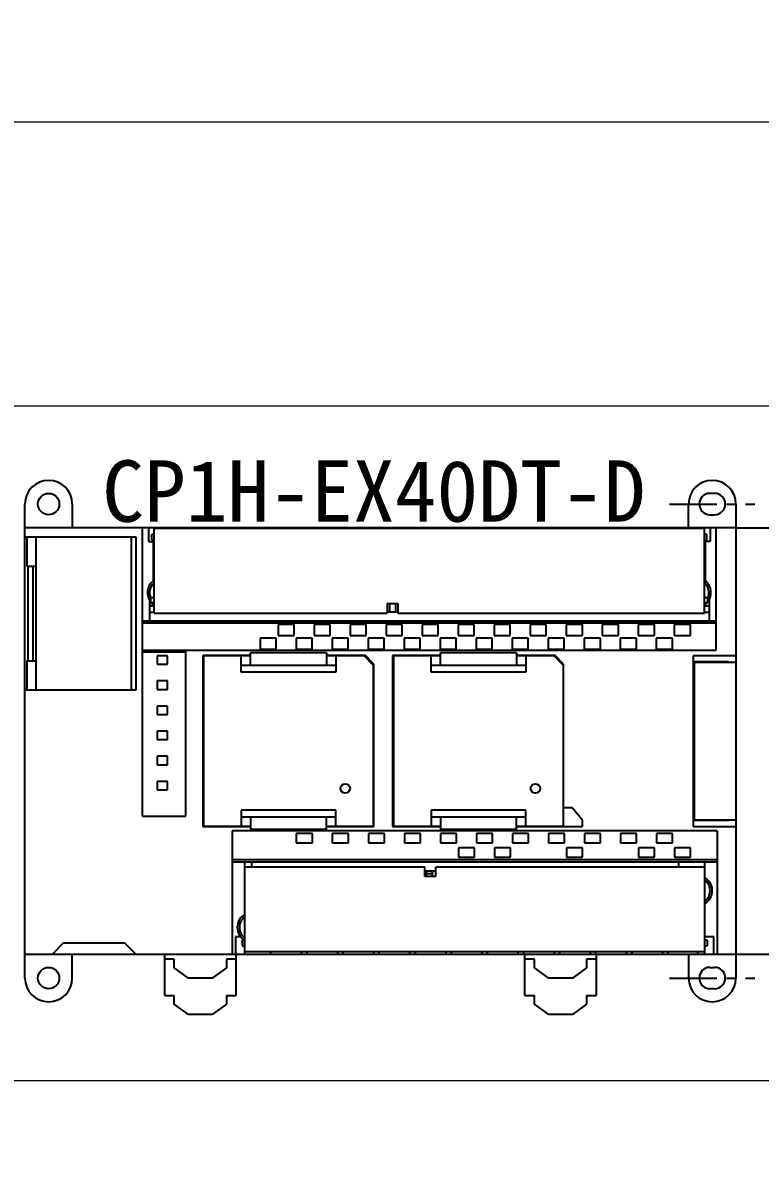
# Model space of a CAD drawing. Extents: x 38255 to 47052, y -6758 to -3353.
# Drawn here: x 42221.3 to 42376.9, y -3832.4 to -3592.8 of the extents above; entities that cross this region are included whole.
import ezdxf

# ---------------------------------------------------------------- set-up
doc = ezdxf.new("R2010")
doc.units = 0
doc.header["$MEASUREMENT"] = 0
doc.linetypes.add('CENTER', pattern=[2, 1.25, -0.25, 0.25, -0.25])
doc.linetypes.add('PHANTOM', pattern=[63.5, 31.75, -6.35, 6.35, -6.35, 6.35, -6.35])
doc.layers.add('frame', color=7, linetype='Continuous', lineweight=15)
for name, color, linetype in [('Z_OM_CENTER', 2, 'CENTER'), ('Z_OM_OUTLINE', 7, 'Continuous'), ('Z_OM_PHANTOM', 3, 'PHANTOM')]:
    doc.layers.add(name, color=color, linetype=linetype)
doc.dimstyles.new('AM_ISO', dxfattribs={"dimtxt": 5.5, "dimasz": 2.5, "dimexe": 1.25, "dimexo": 0.5, "dimgap": 0.5, "dimtad": 1, "dimdsep": 46, "dimtxsty": 'Standard', "dimcen": 0, "dimclrd": 5, "dimclre": 5, "dimclrt": 1, "dimadec": 0, "dimazin": 2, "dimtp": 0.1, "dimtm": 0.1, "dimtfac": 0.71, "dimtmove": 0, "dimatfit": 3, "dimfxl": 1, "dimlwd": -1, "dimlwe": -1, "dimarcsym": 0})

# ---------------------------------------------------------------- blocks, each defined once
blk = doc.blocks.new('*D179')
at = {"layer": 'Defpoints', "color": 0, "lineweight": 0}
for p in [(44597.29, -3581), (41717.29, -3613.76), (44597.29, -3613.76)]:
    blk.add_point(p, dxfattribs=at)
at = {"layer": 'frame', "color": 5}
for p, q in [((41717.29, -3613.26), (41717.29, -3579.75)), ((41719.79, -3581), (44594.79, -3581)), ((44597.29, -3613.26), (44597.29, -3579.75))]:
    blk.add_line(p, q, dxfattribs=at)
at = {"layer": 'frame', "color": 5, "lineweight": 0}
for points in [[(41719.79, -3580.59), (41719.79, -3581.42), (41717.29, -3581)], [(44594.79, -3581.42), (44594.79, -3580.59), (44597.29, -3581)]]:
    blk.add_solid(points, dxfattribs=at)
at = {"layer": 'frame', "color": 1, "lineweight": 0, "insert": (43153.03, -3577.75), "char_height": 5.5, "attachment_point": 5}
blk.add_mtext('2880', dxfattribs=at)

msp = doc.modelspace()

# ---------------------------------------------------------------- linework, layer by layer
at = {"lineweight": -2}
for p, q in [((42371.735, -3699.357), (42521.735, -3699.357)), ((42521.735, -3789.357), (42371.735, -3789.357))]:
    msp.add_line(p, q, dxfattribs=at)
at = {"layer": 'frame', "lineweight": 0}
for p, q in [((41797.288, -3673.609), (43234.907, -3673.609)), ((43234.907, -3816.037), (41797.288, -3816.037))]:
    msp.add_line(p, q, dxfattribs=at)
msp.add_lwpolyline([(44597.288, -3613.761), (41717.288, -3613.761), (41717.288, -4074.761), (44597.288, -4074.761)], close=True, dxfattribs=at)
at = {"layer": 'Z_OM_CENTER', "ltscale": 8}
for p, q in [((42357.725, -3694.357), (42375.746, -3694.357)), ((42357.725, -3794.357), (42375.746, -3794.357))]:
    msp.add_line(p, q, dxfattribs=at)
at = {"layer": 'Z_OM_OUTLINE'}
for p, q in [((42367.235, -3692.107), (42366.235, -3692.107)), ((42221.735, -3794.357), (42221.735, -3694.357)), ((42231.735, -3694.357), (42231.735, -3699.357)), ((42361.735, -3699.357), (42361.735, -3694.357)), ((42371.735, -3694.357), (42371.735, -3794.357)), ((42366.235, -3696.607), (42367.235, -3696.607)), ((42371.735, -3699.357), (42221.735, -3699.357)), ((42246.535, -3760.207), (42246.535, -3699.357)), ((42247.785, -3699.357), (42247.785, -3702.257)), ((42248.485, -3701.912), (42248.485, -3700.762)), ((42248.985, -3700.762), (42248.485, -3700.762)), ((42248.985, -3699.443), (42365.085, -3699.443)), ((42248.985, -3717.343), (42248.985, -3699.443)), ((42250.635, -3699.357), (42250.635, -3699.443)), ((42256.755, -3699.357), (42256.755, -3699.443)), ((42257.975, -3699.443), (42257.975, -3699.357)), ((42264.375, -3699.357), (42264.375, -3699.443)), ((42265.595, -3699.443), (42265.595, -3699.357)), ((42271.995, -3699.357), (42271.995, -3699.443)), ((42273.215, -3699.443), (42273.215, -3699.357)), ((42279.615, -3699.357), (42279.615, -3699.443)), ((42280.835, -3699.443), (42280.835, -3699.357)), ((42287.235, -3699.357), (42287.235, -3699.443)), ((42288.455, -3699.443), (42288.455, -3699.357)), ((42294.855, -3699.357), (42294.855, -3699.443)), ((42296.075, -3699.443), (42296.075, -3699.357)), ((42302.475, -3699.357), (42302.475, -3699.443)), ((42303.695, -3699.443), (42303.695, -3699.357)), ((42310.095, -3699.357), (42310.095, -3699.443)), ((42311.315, -3699.443), (42311.315, -3699.357)), ((42317.715, -3699.357), (42317.715, -3699.443)), ((42318.935, -3699.443), (42318.935, -3699.357)), ((42325.335, -3699.357), (42325.335, -3699.443)), ((42326.555, -3699.443), (42326.555, -3699.357)), ((42332.955, -3699.357), (42332.955, -3699.443)), ((42334.175, -3699.443), (42334.175, -3699.357)), ((42340.575, -3699.357), (42340.575, -3699.443)), ((42341.795, -3699.443), (42341.795, -3699.357)), ((42348.195, -3699.357), (42348.195, -3699.443)), ((42349.415, -3699.443), (42349.415, -3699.357)), ((42355.815, -3699.357), (42355.815, -3699.443)), ((42357.035, -3699.443), (42357.035, -3699.357)), ((42363.435, -3699.443), (42363.435, -3699.357)), ((42365.085, -3717.343), (42365.085, -3699.443)), ((42365.585, -3700.762), (42365.085, -3700.762)), ((42365.585, -3701.912), (42365.585, -3700.762)), ((42366.285, -3699.357), (42366.285, -3702.257)), ((42367.535, -3725.157), (42367.535, -3699.357)), ((42245.235, -3701.357), (42221.735, -3701.357)), ((42222.135, -3701.357), (42222.135, -3707.457)), ((42224.135, -3733.557), (42224.135, -3701.357)), ((42244.235, -3733.557), (42244.235, -3701.357)), ((42245.235, -3733.557), (42245.235, -3701.357)), ((42247.785, -3702.257), (42248.785, -3702.257)), ((42248.485, -3701.912), (42248.985, -3701.912)), ((42248.785, -3702.257), (42248.785, -3710.559)), ((42365.085, -3701.912), (42365.585, -3701.912)), ((42365.285, -3710.559), (42365.285, -3702.257)), ((42366.285, -3702.257), (42365.285, -3702.257)), ((42222.135, -3707.457), (42224.135, -3707.457)), ((42222.335, -3707.457), (42222.335, -3727.457)), ((42223.455, -3727.457), (42223.455, -3707.457)), ((42248.985, -3709.657), (42248.785, -3709.657)), ((42365.085, -3709.657), (42365.285, -3709.657)), ((42247.985, -3714.606), (42247.985, -3718.957)), ((42248.985, -3714.137), (42248.285, -3714.137)), ((42248.285, -3715.137), (42248.285, -3714.137)), ((42248.285, -3715.137), (42248.985, -3715.137)), ((42248.785, -3715.887), (42248.785, -3715.555)), ((42298.135, -3715.343), (42298.135, -3717.343)), ((42298.135, -3715.343), (42300.435, -3715.343)), ((42298.695, -3717.057), (42298.695, -3715.343)), ((42299.895, -3715.343), (42299.895, -3717.057)), ((42300.435, -3715.343), (42300.435, -3717.343)), ((42365.785, -3714.137), (42365.085, -3714.137)), ((42365.085, -3715.137), (42365.785, -3715.137)), ((42365.285, -3715.887), (42365.285, -3715.555)), ((42365.785, -3715.137), (42365.785, -3714.137)), ((42366.085, -3714.606), (42366.085, -3718.957)), ((42248.985, -3715.887), (42247.985, -3715.887)), ((42247.985, -3717.187), (42248.985, -3717.187)), ((42248.985, -3717.343), (42298.135, -3717.343)), ((42298.135, -3717.057), (42300.435, -3717.057)), ((42300.435, -3717.343), (42365.085, -3717.343)), ((42366.085, -3715.887), (42365.085, -3715.887)), ((42365.085, -3717.187), (42366.085, -3717.187)), ((42246.535, -3718.957), (42367.535, -3718.957)), ((42367.535, -3719.457), (42246.535, -3719.457)), ((42275.135, -3719.757), (42275.135, -3722.057)), ((42278.535, -3719.757), (42275.135, -3719.757)), ((42278.535, -3722.057), (42278.535, -3719.757)), ((42286.135, -3719.757), (42282.735, -3719.757)), ((42282.735, -3719.757), (42282.735, -3722.057)), ((42286.135, -3722.057), (42286.135, -3719.757)), ((42293.735, -3719.757), (42290.335, -3719.757)), ((42290.335, -3719.757), (42290.335, -3722.057)), ((42293.735, -3722.057), (42293.735, -3719.757)), ((42297.935, -3719.757), (42297.935, -3722.057)), ((42301.335, -3719.757), (42297.935, -3719.757)), ((42301.335, -3722.057), (42301.335, -3719.757)), ((42308.935, -3719.757), (42305.535, -3719.757)), ((42305.535, -3719.757), (42305.535, -3722.057)), ((42308.935, -3722.057), (42308.935, -3719.757)), ((42313.135, -3719.757), (42313.135, -3722.057)), ((42316.535, -3719.757), (42313.135, -3719.757)), ((42316.535, -3722.057), (42316.535, -3719.757)), ((42324.135, -3719.757), (42320.735, -3719.757)), ((42320.735, -3719.757), (42320.735, -3722.057)), ((42324.135, -3722.057), (42324.135, -3719.757)), ((42331.735, -3719.757), (42328.335, -3719.757)), ((42328.335, -3719.757), (42328.335, -3722.057)), ((42331.735, -3722.057), (42331.735, -3719.757)), ((42335.935, -3719.757), (42335.935, -3722.057)), ((42339.335, -3719.757), (42335.935, -3719.757)), ((42339.335, -3722.057), (42339.335, -3719.757)), ((42346.935, -3719.757), (42343.535, -3719.757)), ((42343.535, -3719.757), (42343.535, -3722.057)), ((42346.935, -3722.057), (42346.935, -3719.757)), ((42351.135, -3719.757), (42351.135, -3722.057)), ((42354.535, -3719.757), (42351.135, -3719.757)), ((42354.535, -3722.057), (42354.535, -3719.757)), ((42358.735, -3719.757), (42358.735, -3722.057)), ((42362.135, -3719.757), (42358.735, -3719.757)), ((42362.135, -3722.057), (42362.135, -3719.757)), ((42274.735, -3722.657), (42271.335, -3722.657)), ((42271.335, -3722.657), (42271.335, -3724.957)), ((42274.735, -3724.957), (42274.735, -3722.657)), ((42275.135, -3722.057), (42278.535, -3722.057)), ((42282.335, -3722.657), (42278.935, -3722.657)), ((42278.935, -3722.657), (42278.935, -3724.957)), ((42282.335, -3724.957), (42282.335, -3722.657)), ((42282.735, -3722.057), (42286.135, -3722.057)), ((42286.535, -3722.657), (42286.535, -3724.957)), ((42289.935, -3722.657), (42286.535, -3722.657)), ((42289.935, -3724.957), (42289.935, -3722.657)), ((42290.335, -3722.057), (42293.735, -3722.057)), ((42294.135, -3722.657), (42294.135, -3724.957)), ((42297.535, -3722.657), (42294.135, -3722.657)), ((42297.535, -3724.957), (42297.535, -3722.657)), ((42297.935, -3722.057), (42301.335, -3722.057)), ((42305.135, -3722.657), (42301.735, -3722.657)), ((42301.735, -3722.657), (42301.735, -3724.957)), ((42305.135, -3724.957), (42305.135, -3722.657)), ((42305.535, -3722.057), (42308.935, -3722.057)), ((42309.335, -3722.657), (42309.335, -3724.957)), ((42312.735, -3722.657), (42309.335, -3722.657)), ((42312.735, -3724.957), (42312.735, -3722.657)), ((42313.135, -3722.057), (42316.535, -3722.057)), ((42320.335, -3722.657), (42316.935, -3722.657)), ((42316.935, -3722.657), (42316.935, -3724.957)), ((42320.335, -3724.957), (42320.335, -3722.657)), ((42320.735, -3722.057), (42324.135, -3722.057)), ((42327.935, -3722.657), (42324.535, -3722.657)), ((42324.535, -3722.657), (42324.535, -3724.957)), ((42327.935, -3724.957), (42327.935, -3722.657)), ((42328.335, -3722.057), (42331.735, -3722.057)), ((42332.135, -3722.657), (42332.135, -3724.957)), ((42335.535, -3722.657), (42332.135, -3722.657)), ((42335.535, -3724.957), (42335.535, -3722.657)), ((42335.935, -3722.057), (42339.335, -3722.057)), ((42343.135, -3722.657), (42339.735, -3722.657)), ((42339.735, -3722.657), (42339.735, -3724.957)), ((42343.135, -3724.957), (42343.135, -3722.657)), ((42343.535, -3722.057), (42346.935, -3722.057)), ((42347.335, -3722.657), (42347.335, -3724.957)), ((42350.735, -3722.657), (42347.335, -3722.657)), ((42350.735, -3724.957), (42350.735, -3722.657)), ((42351.135, -3722.057), (42354.535, -3722.057)), ((42354.935, -3722.657), (42354.935, -3724.957)), ((42358.335, -3722.657), (42354.935, -3722.657)), ((42358.335, -3724.957), (42358.335, -3722.657)), ((42358.735, -3722.057), (42362.135, -3722.057)), ((42246.535, -3725.157), (42367.535, -3725.157)), ((42255.685, -3760.207), (42255.685, -3725.157)), ((42271.335, -3724.957), (42274.735, -3724.957)), ((42278.935, -3724.957), (42282.335, -3724.957)), ((42286.535, -3724.957), (42289.935, -3724.957)), ((42294.135, -3724.957), (42297.535, -3724.957)), ((42301.735, -3724.957), (42305.135, -3724.957)), ((42309.335, -3724.957), (42312.735, -3724.957)), ((42316.935, -3724.957), (42320.335, -3724.957)), ((42324.535, -3724.957), (42327.935, -3724.957)), ((42332.135, -3724.957), (42335.535, -3724.957)), ((42339.735, -3724.957), (42343.135, -3724.957)), ((42347.335, -3724.957), (42350.735, -3724.957)), ((42354.935, -3724.957), (42358.335, -3724.957)), ((42222.135, -3727.457), (42224.135, -3727.457)), ((42222.135, -3727.457), (42222.135, -3733.557)), ((42246.535, -3725.557), (42255.685, -3725.557)), ((42249.635, -3726.357), (42249.635, -3728.157)), ((42251.835, -3726.357), (42249.635, -3726.357)), ((42251.835, -3728.157), (42251.835, -3726.357)), ((42259.275, -3726.307), (42259.275, -3762.407)), ((42269.325, -3726.307), (42259.275, -3726.307)), ((42259.375, -3726.407), (42259.375, -3762.307)), ((42269.325, -3726.407), (42259.375, -3726.407)), ((42267.325, -3729.807), (42267.325, -3726.407)), ((42285.325, -3725.707), (42269.325, -3725.707)), ((42269.325, -3728.407), (42269.325, -3725.707)), ((42285.325, -3725.707), (42285.325, -3728.407)), ((42293.575, -3726.307), (42285.325, -3726.307)), ((42293.275, -3726.407), (42285.325, -3726.407)), ((42287.325, -3726.407), (42287.325, -3729.807)), ((42295.275, -3728.407), (42293.275, -3726.407)), ((42295.375, -3728.107), (42293.575, -3726.307)), ((42309.425, -3726.307), (42299.275, -3726.307)), ((42299.275, -3726.307), (42299.275, -3762.407)), ((42309.425, -3726.407), (42299.475, -3726.407)), ((42299.475, -3726.407), (42299.475, -3762.307)), ((42307.425, -3729.807), (42307.425, -3726.407)), ((42325.425, -3725.707), (42309.425, -3725.707)), ((42309.425, -3728.407), (42309.425, -3725.707)), ((42325.425, -3725.707), (42325.425, -3728.407)), ((42333.575, -3726.307), (42325.425, -3726.307)), ((42333.375, -3726.407), (42325.425, -3726.407)), ((42327.425, -3726.407), (42327.425, -3729.807)), ((42335.375, -3728.407), (42333.375, -3726.407)), ((42335.375, -3728.107), (42333.575, -3726.307)), ((42362.704, -3726.357), (42362.704, -3762.357)), ((42371.735, -3726.357), (42362.704, -3726.357)), ((42249.635, -3728.157), (42251.835, -3728.157)), ((42287.325, -3728.407), (42267.325, -3728.407)), ((42287.325, -3729.807), (42267.325, -3729.807)), ((42295.275, -3762.307), (42295.275, -3728.407)), ((42295.375, -3762.407), (42295.375, -3728.107)), ((42327.425, -3728.407), (42307.425, -3728.407)), ((42327.425, -3729.807), (42307.425, -3729.807)), ((42335.375, -3758.407), (42335.375, -3728.107)), ((42335.375, -3762.307), (42335.375, -3728.407)), ((42370.135, -3727.657), (42362.704, -3727.657)), ((42362.935, -3728.007), (42362.704, -3728.007)), ((42362.935, -3728.907), (42362.704, -3728.907)), ((42362.935, -3727.757), (42362.935, -3760.957)), ((42371.735, -3727.757), (42362.935, -3727.757)), ((42370.135, -3727.757), (42370.135, -3727.657)), ((42251.835, -3731.657), (42249.635, -3731.657)), ((42249.635, -3731.657), (42249.635, -3733.457)), ((42251.835, -3733.457), (42251.835, -3731.657)), ((42221.735, -3733.557), (42245.235, -3733.557)), ((42249.635, -3733.457), (42251.835, -3733.457)), ((42251.835, -3736.957), (42249.635, -3736.957)), ((42249.635, -3736.957), (42249.635, -3738.757)), ((42251.835, -3738.757), (42251.835, -3736.957)), ((42249.635, -3738.757), (42251.835, -3738.757)), ((42249.635, -3742.257), (42249.635, -3744.057)), ((42251.835, -3742.257), (42249.635, -3742.257)), ((42249.635, -3744.057), (42251.835, -3744.057)), ((42251.835, -3744.057), (42251.835, -3742.257)), ((42249.635, -3747.557), (42249.635, -3749.357)), ((42251.835, -3747.557), (42249.635, -3747.557)), ((42251.835, -3749.357), (42251.835, -3747.557)), ((42249.635, -3749.357), (42251.835, -3749.357)), ((42249.635, -3752.857), (42249.635, -3754.657)), ((42251.835, -3752.857), (42249.635, -3752.857)), ((42251.835, -3754.657), (42251.835, -3752.857)), ((42249.635, -3754.657), (42251.835, -3754.657)), ((42337.175, -3758.407), (42335.375, -3758.407)), ((42339.375, -3761.057), (42337.175, -3758.407)), ((42246.535, -3760.207), (42255.685, -3760.207)), ((42287.325, -3758.907), (42267.325, -3758.907)), ((42267.325, -3758.907), (42267.325, -3762.307)), ((42267.325, -3760.307), (42287.325, -3760.307)), ((42269.325, -3760.307), (42269.325, -3763.007)), ((42285.325, -3763.007), (42285.325, -3760.307)), ((42287.325, -3762.307), (42287.325, -3758.907)), ((42327.425, -3758.907), (42307.425, -3758.907)), ((42307.425, -3758.907), (42307.425, -3762.307)), ((42307.425, -3760.307), (42327.425, -3760.307)), ((42309.425, -3760.307), (42309.425, -3763.007)), ((42325.425, -3763.007), (42325.425, -3760.307)), ((42327.425, -3762.307), (42327.425, -3758.907)), ((42339.375, -3762.407), (42339.375, -3761.057)), ((42362.704, -3759.807), (42362.935, -3759.807)), ((42362.704, -3760.707), (42362.935, -3760.707)), ((42362.704, -3761.057), (42370.135, -3761.057)), ((42362.935, -3760.957), (42371.735, -3760.957)), ((42370.135, -3761.057), (42370.135, -3760.957)), ((42259.275, -3762.407), (42269.325, -3762.407)), ((42259.375, -3762.307), (42269.325, -3762.307)), ((42367.785, -3763.257), (42265.485, -3763.257)), ((42265.485, -3763.257), (42265.485, -3789.357)), ((42285.325, -3763.007), (42269.325, -3763.007)), ((42285.325, -3762.307), (42295.275, -3762.307)), ((42285.325, -3762.407), (42295.375, -3762.407)), ((42299.275, -3762.407), (42309.425, -3762.407)), ((42299.475, -3762.307), (42309.425, -3762.307)), ((42325.425, -3763.007), (42309.425, -3763.007)), ((42325.425, -3762.307), (42335.375, -3762.307)), ((42325.425, -3762.407), (42339.375, -3762.407)), ((42335.375, -3762.307), (42335.375, -3762.407)), ((42362.704, -3762.357), (42371.735, -3762.357)), ((42367.785, -3763.257), (42367.785, -3789.357)), ((42282.385, -3763.857), (42278.985, -3763.857)), ((42278.985, -3763.857), (42278.985, -3765.857)), ((42278.985, -3765.857), (42282.385, -3765.857)), ((42282.385, -3765.857), (42282.385, -3763.857)), ((42286.585, -3763.857), (42286.585, -3765.857)), ((42289.985, -3763.857), (42286.585, -3763.857)), ((42286.585, -3765.857), (42289.985, -3765.857)), ((42289.985, -3765.857), (42289.985, -3763.857)), ((42294.185, -3763.857), (42294.185, -3765.857)), ((42297.585, -3763.857), (42294.185, -3763.857)), ((42294.185, -3765.857), (42297.585, -3765.857)), ((42297.585, -3765.857), (42297.585, -3763.857)), ((42305.185, -3763.857), (42301.785, -3763.857)), ((42301.785, -3763.857), (42301.785, -3765.857)), ((42301.785, -3765.857), (42305.185, -3765.857)), ((42305.185, -3765.857), (42305.185, -3763.857)), ((42312.785, -3763.857), (42309.385, -3763.857)), ((42309.385, -3763.857), (42309.385, -3765.857)), ((42309.385, -3765.857), (42312.785, -3765.857)), ((42312.785, -3765.857), (42312.785, -3763.857)), ((42316.985, -3763.857), (42316.985, -3765.857)), ((42320.385, -3763.857), (42316.985, -3763.857)), ((42316.985, -3765.857), (42320.385, -3765.857)), ((42320.385, -3765.857), (42320.385, -3763.857)), ((42324.585, -3763.857), (42324.585, -3765.857)), ((42327.985, -3763.857), (42324.585, -3763.857)), ((42324.585, -3765.857), (42327.985, -3765.857)), ((42327.985, -3765.857), (42327.985, -3763.857)), ((42332.185, -3763.857), (42332.185, -3765.857)), ((42335.585, -3763.857), (42332.185, -3763.857)), ((42332.185, -3765.857), (42335.585, -3765.857)), ((42335.585, -3765.857), (42335.585, -3763.857)), ((42339.785, -3763.857), (42339.785, -3765.857)), ((42343.185, -3763.857), (42339.785, -3763.857)), ((42339.785, -3765.857), (42343.185, -3765.857)), ((42343.185, -3765.857), (42343.185, -3763.857)), ((42347.385, -3763.857), (42347.385, -3765.857)), ((42350.785, -3763.857), (42347.385, -3763.857)), ((42347.385, -3765.857), (42350.785, -3765.857)), ((42350.785, -3765.857), (42350.785, -3763.857)), ((42354.985, -3763.857), (42354.985, -3765.857)), ((42358.385, -3763.857), (42354.985, -3763.857)), ((42354.985, -3765.857), (42358.385, -3765.857)), ((42358.385, -3765.857), (42358.385, -3763.857)), ((42316.585, -3766.857), (42313.185, -3766.857)), ((42313.185, -3766.857), (42313.185, -3768.857)), ((42316.585, -3768.857), (42316.585, -3766.857)), ((42324.185, -3766.857), (42320.785, -3766.857)), ((42320.785, -3766.857), (42320.785, -3768.857)), ((42324.185, -3768.857), (42324.185, -3766.857)), ((42339.385, -3766.857), (42335.985, -3766.857)), ((42335.985, -3766.857), (42335.985, -3768.857)), ((42339.385, -3768.857), (42339.385, -3766.857)), ((42351.185, -3766.857), (42351.185, -3768.857)), ((42354.585, -3766.857), (42351.185, -3766.857)), ((42354.585, -3768.857), (42354.585, -3766.857)), ((42358.785, -3766.857), (42358.785, -3768.857)), ((42362.185, -3766.857), (42358.785, -3766.857)), ((42362.185, -3768.857), (42362.185, -3766.857)), ((42265.485, -3769.357), (42367.785, -3769.357)), ((42265.485, -3769.857), (42367.785, -3769.857)), ((42268.085, -3769.857), (42268.085, -3789.357)), ((42269.635, -3770.951), (42269.635, -3769.857)), ((42313.185, -3768.857), (42316.585, -3768.857)), ((42320.785, -3768.857), (42324.185, -3768.857)), ((42335.985, -3768.857), (42339.385, -3768.857)), ((42351.185, -3768.857), (42354.585, -3768.857)), ((42358.785, -3768.857), (42362.185, -3768.857)), ((42359.635, -3769.857), (42359.635, -3770.951)), ((42365.185, -3789.357), (42365.185, -3769.857)), ((42306.135, -3770.951), (42268.085, -3770.951)), ((42306.135, -3772.951), (42306.135, -3770.951)), ((42306.135, -3771.757), (42308.435, -3771.757)), ((42308.435, -3772.951), (42306.135, -3772.951)), ((42306.435, -3772.951), (42306.435, -3771.757)), ((42307.635, -3772.332), (42306.435, -3772.332)), ((42307.635, -3771.757), (42307.635, -3772.951)), ((42365.185, -3770.951), (42308.435, -3770.951)), ((42308.435, -3772.951), (42308.435, -3770.951)), ((42229.835, -3787.007), (42227.485, -3789.357)), ((42242.835, -3787.007), (42229.835, -3787.007)), ((42245.185, -3789.357), (42242.835, -3787.007)), ((42267.237, -3785.657), (42266.165, -3785.657)), ((42266.165, -3785.657), (42266.165, -3789.357)), ((42267.585, -3786.382), (42267.585, -3787.532)), ((42268.085, -3786.382), (42267.585, -3786.382)), ((42367.105, -3785.657), (42365.185, -3785.657)), ((42365.685, -3786.382), (42365.185, -3786.382)), ((42365.685, -3786.382), (42365.685, -3787.532)), ((42367.105, -3789.357), (42367.105, -3785.657)), ((42371.735, -3789.357), (42221.735, -3789.357)), ((42231.735, -3794.357), (42231.735, -3789.357)), ((42251.235, -3790.357), (42251.235, -3789.357)), ((42266.235, -3789.357), (42266.235, -3790.357)), ((42267.585, -3787.532), (42268.085, -3787.532)), ((42365.185, -3788.851), (42268.085, -3788.851)), ((42273.635, -3789.357), (42273.635, -3788.851)), ((42280.035, -3788.851), (42280.035, -3789.357)), ((42281.255, -3789.357), (42281.255, -3788.851)), ((42287.655, -3788.851), (42287.655, -3789.357)), ((42288.875, -3789.357), (42288.875, -3788.851)), ((42295.275, -3788.851), (42295.275, -3789.357)), ((42296.495, -3789.357), (42296.495, -3788.851)), ((42302.895, -3788.851), (42302.895, -3789.357)), ((42304.115, -3789.357), (42304.115, -3788.851)), ((42310.515, -3788.851), (42310.515, -3789.357)), ((42311.735, -3789.357), (42311.735, -3788.851)), ((42318.135, -3788.851), (42318.135, -3789.357)), ((42319.355, -3789.357), (42319.355, -3788.851)), ((42325.755, -3788.851), (42325.755, -3789.357)), ((42326.975, -3789.357), (42326.975, -3788.851)), ((42327.235, -3790.357), (42327.235, -3789.357)), ((42333.375, -3788.851), (42333.375, -3789.357)), ((42334.595, -3789.357), (42334.595, -3788.851)), ((42340.995, -3788.851), (42340.995, -3789.357)), ((42342.215, -3789.357), (42342.215, -3788.851)), ((42342.235, -3789.357), (42342.235, -3790.357)), ((42348.615, -3788.851), (42348.615, -3789.357)), ((42349.835, -3789.357), (42349.835, -3788.851)), ((42356.235, -3788.851), (42356.235, -3789.357)), ((42357.455, -3789.357), (42357.455, -3788.851)), ((42361.735, -3789.357), (42361.735, -3794.357)), ((42363.635, -3788.851), (42363.635, -3789.357)), ((42365.185, -3787.532), (42365.685, -3787.532)), ((42253.235, -3790.357), (42251.235, -3790.357)), ((42253.235, -3792.157), (42253.235, -3790.357)), ((42256.235, -3794.357), (42253.235, -3792.157)), ((42264.235, -3792.157), (42261.235, -3794.357)), ((42264.235, -3790.357), (42264.235, -3792.157)), ((42266.235, -3790.357), (42264.235, -3790.357)), ((42329.235, -3790.357), (42327.235, -3790.357)), ((42329.235, -3792.157), (42329.235, -3790.357)), ((42332.235, -3794.357), (42329.235, -3792.157)), ((42340.235, -3792.157), (42337.235, -3794.357)), ((42342.235, -3790.357), (42340.235, -3790.357)), ((42340.235, -3790.357), (42340.235, -3792.157)), ((42366.235, -3792.107), (42367.235, -3792.107)), ((42261.235, -3794.357), (42256.235, -3794.357)), ((42337.235, -3794.357), (42332.235, -3794.357)), ((42367.235, -3796.607), (42366.235, -3796.607))]:
    msp.add_line(p, q, dxfattribs=at)
for centre, radius in [((42226.735, -3694.357), 2.25), ((42289.325, -3754.357), 1), ((42329.425, -3754.357), 1), ((42226.735, -3794.357), 2.25)]:
    msp.add_circle(centre, radius, dxfattribs=at)
for centre, radius, start, end in [((42226.735, -3694.357), 5, 0, 180), ((42366.735, -3694.357), 5, 0, 180), ((42366.235, -3694.357), 2.25, 90, 270), ((42367.235, -3694.357), 2.25, 270, 90), ((42250.785, -3713.057), 3.2, 128.68219, 218.62483), ((42363.285, -3713.057), 3.2, 321.37517, 51.31781), ((42250.785, -3713.057), 2.75, 130.88519, 204.61998), ((42363.285, -3713.057), 2.75, 335.38002, 49.11481), ((42250.785, -3713.057), 3.2, 220.5416, 231.31781), ((42363.285, -3713.057), 3.2, 308.68219, 319.4584), ((42363.535, -3775.907), 3.2, 301.03924, 58.96076), ((42363.535, -3775.907), 2.75, 306.8699, 53.1301), ((42269.735, -3783.657), 3.2, 121.03924, 238.38202), ((42269.735, -3783.657), 2.75, 126.8699, 233.1301), ((42366.235, -3794.357), 2.25, 90, 270), ((42367.235, -3794.357), 2.25, 270, 90), ((42226.735, -3794.357), 5, 180, 0), ((42366.735, -3794.357), 5, 180, 0)]:
    msp.add_arc(centre, radius, start, end, dxfattribs=at)
at = {"layer": 'Z_OM_PHANTOM', "ltscale": 3}
for p, q in [((42251.235, -3798.057), (42251.235, -3790.357)), ((42266.235, -3790.357), (42266.235, -3798.057)), ((42327.235, -3798.057), (42327.235, -3790.357)), ((42342.235, -3790.357), (42342.235, -3798.057)), ((42251.235, -3798.057), (42253.235, -3798.057)), ((42253.235, -3799.857), (42253.235, -3798.057)), ((42264.235, -3798.057), (42266.235, -3798.057)), ((42264.235, -3798.057), (42264.235, -3799.857)), ((42327.235, -3798.057), (42329.235, -3798.057)), ((42329.235, -3799.857), (42329.235, -3798.057)), ((42340.235, -3798.057), (42342.235, -3798.057)), ((42340.235, -3798.057), (42340.235, -3799.857)), ((42256.235, -3802.057), (42253.235, -3799.857)), ((42264.235, -3799.857), (42261.235, -3802.057)), ((42332.235, -3802.057), (42329.235, -3799.857)), ((42340.235, -3799.857), (42337.235, -3802.057)), ((42261.235, -3802.057), (42256.235, -3802.057)), ((42337.235, -3802.057), (42332.235, -3802.057))]:
    msp.add_line(p, q, dxfattribs=at)

# ---------------------------------------------------------------- texts
at = {"lineweight": 0, "insert": (42238.037, -3685.129), "char_height": 15.552, "width": 1.57160684466362e-12, "attachment_point": 1}
msp.add_mtext('{\\f新宋体|b0|i0|c134|p0;\\H0.833333x;CP1H-EX40DT-D}', dxfattribs=at)

# ---------------------------------------------------------------- dimensions: what is measured, and where the dimension line sits
at = {"layer": 'frame', "lineweight": 0}
dim = msp.add_linear_dim(base=(44597.288, -3581.003), p1=(41717.288, -3613.761), p2=(44597.288, -3613.761), dimstyle='AM_ISO', dxfattribs=at)
dim.commit()
dim.dimension.update_dxf_attribs({"geometry": '*D179', "text_midpoint": (43153.032, -3581.003), "dimtype": 160})

doc.saveas('drawing.dxf')
